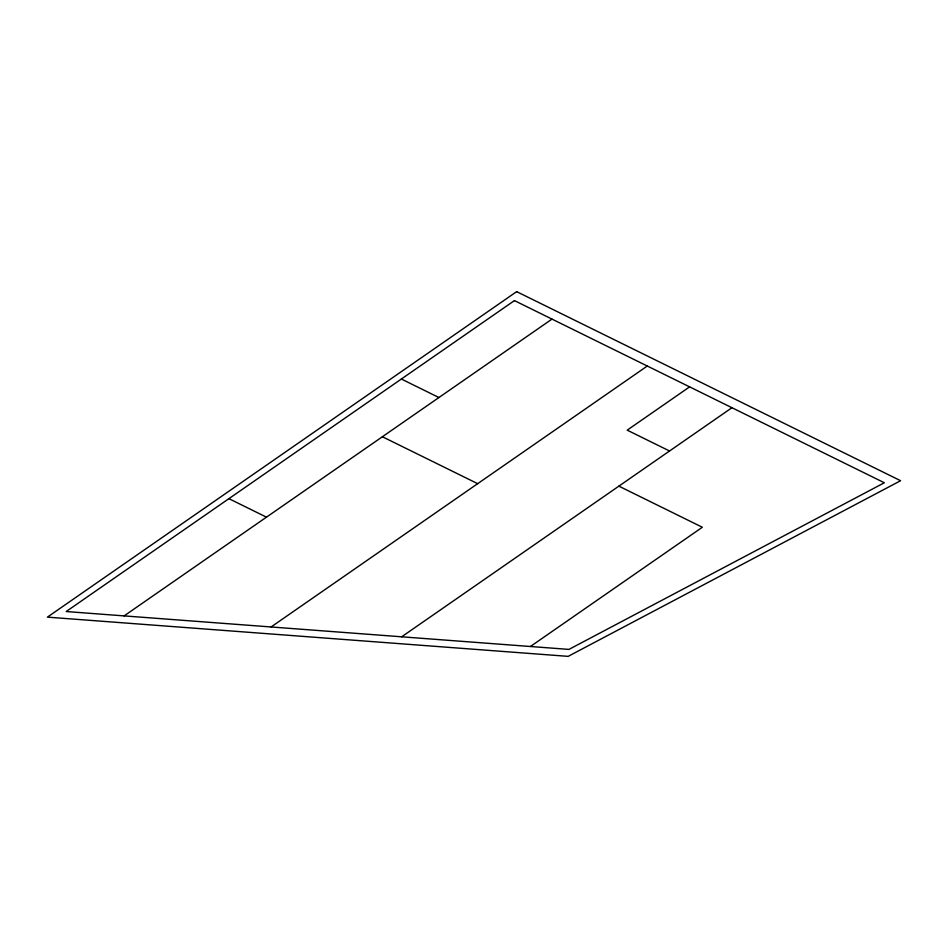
<?xml version="1.0" encoding="UTF-8"?>
<svg xmlns="http://www.w3.org/2000/svg" width="948" height="948" viewBox="0 0 948 948"><rect width="100%" height="100%" fill="white"/><g stroke="black" fill="none" stroke-linecap="round" stroke-linejoin="round"><path stroke-width="1.42" d="M124.129 615.892L551.997 319.097M271.104 626.96L647.283 366.023M689.623 386.867L627.209 430.155L669.549 450.999M401.691 636.795L731.951 407.711M530.43 646.5L702.35 527.254L618.878 486.146M401.36 379.034L438.924 397.532M382.388 436.744L477.674 483.67M228.906 498.66L266.471 517.158M516.66 291.64L47.4 617.136L568.16 656.36L900.6 480.707L516.66 291.64M514.432 300.599L66.194 611.531L568.954 649.404L884.342 482.757L514.432 300.599"/></g></svg>
